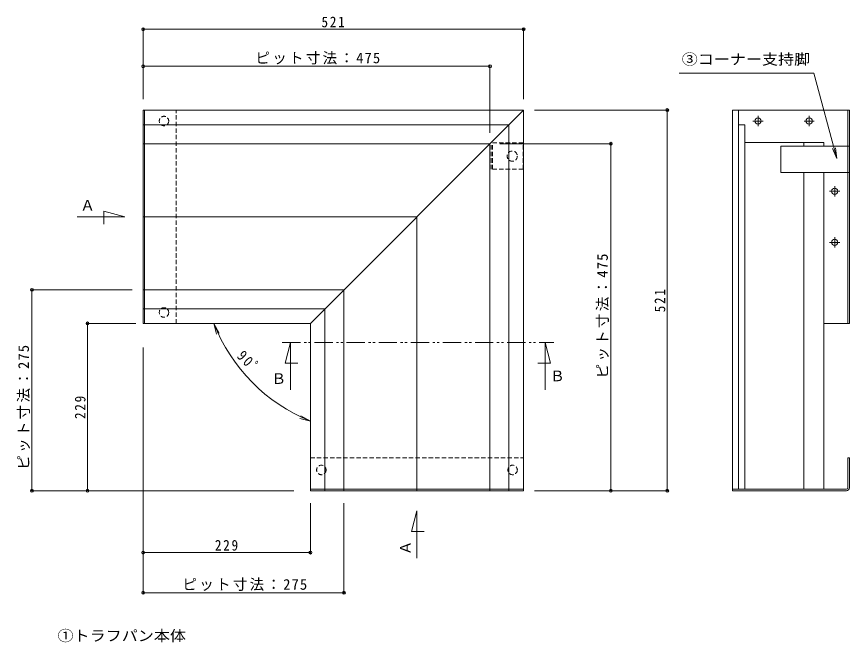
# Model space of a CAD drawing. Units: millimetres at full size, sheet at 1:5. Extents: x -1206 to 1135, y -958 to 974.
# Drawn here: x -1206 to -66, y 118 to 974 of the extents above; entities that cross this region are included whole.
import ezdxf
from ezdxf.enums import TextEntityAlignment as Align

# ---------------------------------------------------------------- set-up
doc = ezdxf.new("R2010")
doc.units = ezdxf.units.MM
doc.header["$LTSCALE"] = 5
doc.header["$PDMODE"] = 32
doc.header["$PDSIZE"] = 4
for name, pattern in [('CHAIN1', [8, 5, -1, 1, -1]), ('DASHED1', [1.8, 1.2, -0.6]), ('DOUBLE_CHAIN1', [8.8, 5, -1, 0.6, -0.6, 0.6, -1])]:
    doc.linetypes.add(name, pattern=pattern)
for name, color, linetype, lineweight in [('0-0_通り芯', 3, 'Continuous', 9), ('0-1_躯体', 6, 'Continuous', 9), ('0-4_その他', 7, 'Continuous', 9), ('0-F_092', 7, 'Continuous', 9)]:
    doc.layers.add(name, color=color, linetype=linetype, lineweight=lineweight)
doc.styles.add('ＭＳ ゴシック', font='')
doc.styles.get('ＭＳ ゴシック').set_extended_font_data('MS Gothic')

msp = doc.modelspace()

# ---------------------------------------------------------------- linework, layer by layer
at = {"layer": '0-0_通り芯'}
for p, q in [((-511.887, 846.537), (-1030.886, 846.537)), ((-511.887, 846.537), (-803.887, 554.537)), ((-511.887, 327.538), (-511.887, 846.537)), ((-225.637, 846.537), (-225.637, 327.537)), ((-225.637, 846.537), (-217.637, 846.537)), ((-217.637, 327.537), (-217.637, 846.537)), ((-531.887, 826.537), (-1030.886, 826.537)), ((-531.887, 826.537), (-531.887, 327.538)), ((-217.637, 826.537), (-208.637, 826.537)), ((-208.637, 826.537), (-208.637, 327.537)), ((-557.887, 800.537), (-1030.886, 800.537)), ((-557.887, 800.537), (-557.887, 327.538)), ((-208.637, 802.036), (-100.636, 802.036)), ((-100.636, 797.036), (-100.636, 802.036)), ((-127.837, 327.538), (-127.837, 761.036)), ((-100.636, 327.538), (-100.636, 761.036)), ((-757.887, 600.537), (-1030.886, 600.537)), ((-757.887, 600.537), (-757.887, 327.538)), ((-783.887, 574.537), (-1030.886, 574.537)), ((-783.887, 574.537), (-783.887, 327.538)), ((-803.887, 554.537), (-1030.886, 554.537)), ((-803.887, 554.537), (-803.887, 327.538)), ((-225.637, 327.538), (-100.636, 327.538))]:
    msp.add_line(p, q, dxfattribs=at)
msp.add_lwpolyline([(-1030.886, 700.537), (-657.887, 700.537), (-657.887, 327.538)], dxfattribs=at)
at = {"layer": '0-1_躯体'}
for p, q in [((-1030.886, 846.537), (-1032.887, 846.537)), ((-1032.887, 554.537), (-1032.887, 846.537)), ((-1030.886, 846.537), (-1030.886, 554.537)), ((-225.637, 846.537), (-65.637, 846.537)), ((-67.637, 554.537), (-67.637, 846.537)), ((-65.637, 554.537), (-65.637, 846.537)), ((-1030.886, 826.537), (-1032.887, 826.537)), ((-1030.886, 800.537), (-1032.887, 800.537)), ((-159.637, 761.036), (-159.637, 797.036)), ((-65.637, 797.036), (-159.637, 797.036)), ((-65.637, 761.036), (-159.637, 761.036)), ((-1030.886, 700.537), (-1032.887, 700.537)), ((-1030.886, 600.537), (-1032.887, 600.537)), ((-1030.886, 574.537), (-1032.887, 574.537)), ((-1030.886, 554.537), (-1032.887, 554.537)), ((-100.636, 554.537), (-65.637, 554.537)), ((-67.638, 370.537), (-65.637, 370.537)), ((-67.638, 329.538), (-67.638, 370.537)), ((-65.637, 329.538), (-65.637, 370.537)), ((-803.887, 327.538), (-803.887, 325.537)), ((-803.887, 327.538), (-511.887, 327.538)), ((-803.887, 325.537), (-511.887, 325.537)), ((-783.887, 327.538), (-783.887, 325.537)), ((-757.887, 327.538), (-757.887, 325.537)), ((-511.887, 327.538), (-703.887, 327.538)), ((-657.887, 327.538), (-657.887, 325.537)), ((-557.887, 327.538), (-557.887, 325.537)), ((-531.887, 327.538), (-531.887, 325.537)), ((-511.887, 327.538), (-511.887, 325.537)), ((-225.637, 327.537), (-69.637, 327.537)), ((-225.637, 325.537), (-225.637, 327.537)), ((-225.637, 325.537), (-69.637, 325.537))]:
    msp.add_line(p, q, dxfattribs=at)
at = {"layer": '0-1_躯体', "linetype": 'DASHED1'}
for p, q in [((-1032.887, 846.537), (-987.887, 846.537)), ((-987.887, 554.537), (-987.887, 846.537)), ((-512.387, 801.536), (-556.387, 801.536)), ((-554.387, 765.536), (-554.387, 801.536)), ((-512.387, 765.536), (-512.387, 801.536)), ((-1030.886, 554.537), (-987.887, 554.537)), ((-803.887, 327.538), (-803.887, 370.537)), ((-803.887, 370.537), (-511.887, 370.537)), ((-511.887, 325.537), (-511.887, 370.537))]:
    msp.add_line(p, q, dxfattribs=at)
at = {"layer": '0-1_躯体', "linetype": 'CHAIN1'}
for p, q in [((-190.634, 824.55), (-190.634, 838.623)), ((-120.638, 824.55), (-120.638, 838.623)), ((-183.598, 831.586), (-197.671, 831.586)), ((-113.601, 831.586), (-127.674, 831.586)), ((-85.637, 728.501), (-85.637, 742.574)), ((-78.601, 735.537), (-92.674, 735.537)), ((-78.601, 665.537), (-92.674, 665.537)), ((-85.637, 672.573), (-85.637, 658.5))]:
    msp.add_line(p, q, dxfattribs=at)
at = {"layer": '0-1_躯体', "linetype": 'DASHED1'}
msp.add_lwpolyline([(-512.387, 765.536), (-556.387, 765.536), (-556.387, 801.536)], dxfattribs=at)
at = {"layer": '0-1_躯体'}
for centre in [(-190.634, 831.586), (-120.638, 831.586), (-85.637, 735.537), (-85.637, 665.537)]:
    msp.add_circle(centre, 4.25, dxfattribs=at)
at = {"layer": '0-1_躯体', "linetype": 'DASHED1'}
msp.add_circle((-527.387, 783.536), 7, dxfattribs=at)
at = {"layer": '0-1_躯体'}
for radius in [2, 4]:
    msp.add_arc((-69.637, 329.538), radius, 270, 0, dxfattribs=at)
at = {"layer": '0-4_その他'}
for p, q in [((-1110.677, 554.537), (-1042.887, 554.537)), ((-1109.177, 325.537), (-1109.177, 554.537)), ((-935.896, 554.537), (-928.698, 541.377)), ((-935.896, 554.537), (-932.349, 539.962)), ((-803.887, 420.897), (-818.417, 424.622)), ((-803.887, 420.897), (-816.958, 428.256)), ((-803.887, 239.436), (-803.887, 308.485)), ((-1032.887, 240.936), (-803.887, 240.936))]:
    msp.add_line(p, q, dxfattribs=at)
for p in [(-1109.177, 554.537), (-1109.177, 325.537), (-1032.887, 240.936), (-803.887, 240.936)]:
    msp.add_point(p, dxfattribs=at)
at = {"layer": '0-F_092'}
for p, q in [((-1032.887, 905.652), (-1032.887, 958.663)), ((-511.887, 861.537), (-511.887, 958.663)), ((-1032.887, 957.163), (-511.887, 957.163)), ((-1032.887, 861.537), (-1032.887, 907.977)), ((-1032.887, 906.477), (-557.887, 906.477)), ((-557.887, 815.537), (-557.887, 907.977)), ((-114.143, 897.113), (-298.918, 897.113)), ((-114.143, 897.113), (-82.827, 780.24)), ((-496.887, 846.537), (-313.585, 846.537)), ((-315.085, 325.537), (-315.085, 846.537)), ((-544.215, 800.537), (-390.86, 800.537)), ((-392.36, 325.537), (-392.36, 800.537)), ((-82.827, 780.24), (-88.567, 794.099)), ((-82.827, 780.24), (-84.785, 795.112)), ((-1086.681, 708.166), (-1086.681, 690.486)), ((-1086.681, 708.166), (-1058.21, 700.537)), ((-1123.322, 700.537), (-1058.21, 700.537)), ((-1047.887, 600.537), (-1186.763, 600.537)), ((-1185.263, 600.537), (-1185.263, 325.537)), ((-838.551, 500.119), (-830.922, 528.589)), ((-830.922, 463.477), (-830.922, 528.589)), ((-474.783, 500.119), (-482.412, 528.589)), ((-482.412, 463.477), (-482.412, 528.589)), ((-1032.887, 521.446), (-1032.887, 184.454)), ((-838.551, 500.119), (-820.871, 500.119)), ((-474.783, 500.119), (-492.463, 500.119)), ((-826.379, 325.537), (-1186.763, 325.537)), ((-496.887, 325.537), (-390.86, 325.537)), ((-421.804, 325.537), (-313.585, 325.537)), ((-757.887, 308.485), (-757.887, 184.454)), ((-665.515, 269.764), (-657.887, 298.235)), ((-657.887, 233.123), (-657.887, 298.235)), ((-665.515, 269.764), (-647.836, 269.764)), ((-1032.887, 185.954), (-757.887, 185.954))]:
    msp.add_line(p, q, dxfattribs=at)
at = {"layer": '0-F_092', "color": 3}
msp.add_line((-127.837, 797.036), (-127.837, 802.036), dxfattribs=at)
at = {"layer": '0-F_092', "linetype": 'DOUBLE_CHAIN1'}
msp.add_line((-842.297, 528.589), (-470.341, 528.589), dxfattribs=at)
at = {"layer": '0-F_092', "color": 6, "linetype": 'DASHED1'}
for centre in [(-1004.387, 831.537), (-1004.387, 569.537), (-788.887, 354.037), (-526.887, 354.037)]:
    msp.add_circle(centre, 6.5, dxfattribs=at)
at = {"layer": '0-F_092'}
msp.add_arc((-716.008, 639.722), 235.811, 201.17645, 248.11992, dxfattribs=at)
for p in [(-1032.887, 957.163), (-511.887, 957.163), (-1032.887, 906.477), (-557.887, 906.477), (-315.085, 846.537), (-392.36, 800.537), (-1185.263, 600.537), (-1185.263, 325.537), (-392.36, 325.537), (-315.085, 325.537), (-1032.887, 185.954), (-757.887, 185.954)]:
    msp.add_point(p, dxfattribs=at)

# ---------------------------------------------------------------- texts
at = {"layer": '0-4_その他', "color": 2, "insert": (-1111.677, 423.787), "char_height": 14.66, "attachment_point": 7, "rotation": 90, "style": 'ＭＳ ゴシック'}
msp.add_mtext('\\T1.27;\\W0.9;229', dxfattribs=at)
at = {"layer": '0-4_その他', "color": 2, "insert": (-934.637, 243.436), "char_height": 14.66, "attachment_point": 7, "style": 'ＭＳ ゴシック'}
msp.add_mtext('\\T1.27;\\W0.9;229', dxfattribs=at)
at = {"layer": '0-F_092', "style": 'ＭＳ ゴシック', "width": 1.1}
for s, p in [('③コーナー支持脚', (-295.28, 904.413)), ('①トラフパン本体', (-1150.262, 115.451))]:
    msp.add_text(s, height=14.66, dxfattribs=at).set_placement(p, align=Align.BOTTOM_LEFT)
at = {"layer": '0-F_092', "style": 'ＭＳ ゴシック'}
for s, p in [('Ａ', (-1119.02, 704.538)), ('Ｂ', (-857.186, 467.391)), ('Ｂ', (-475.595, 471.043))]:
    msp.add_text(s, height=14.66, dxfattribs=at).set_placement(p, align=Align.BOTTOM_LEFT)
msp.add_text('Ａ', height=14.66, rotation=90, dxfattribs=at).set_placement((-661.888, 237.425), align=Align.BOTTOM_LEFT)
at = {"layer": '0-F_092', "color": 2, "char_height": 14.66, "attachment_point": 7, "style": 'ＭＳ ゴシック'}
for s, insert in [('\\T1.27;\\W0.9;521', (-788.637, 959.663)), ('\\T1.15;ピット寸法：475', (-879.137, 908.977)), ('\\T1.15;ピット寸法：275', (-979.137, 188.454))]:
    msp.add_mtext(s, dxfattribs=dict(at, insert=insert))
at = {"layer": '0-F_092', "color": 2, "char_height": 14.66, "attachment_point": 7, "rotation": 90, "style": 'ＭＳ ゴシック'}
for s, insert in [('\\T1.15;ピット寸法：475', (-394.86, 479.287)), ('\\T1.27;\\W0.9;521', (-317.585, 569.787)), ('\\T1.15;ピット寸法：275', (-1187.763, 354.287))]:
    msp.add_mtext(s, dxfattribs=dict(at, insert=insert))
at = {"layer": '0-F_092', "insert": (-905.624, 508.648), "char_height": 14.66, "attachment_point": 7, "rotation": 315, "style": 'ＭＳ ゴシック'}
msp.add_mtext('\\T1.27;\\W0.9;90ﾟ', dxfattribs=at)

doc.saveas('drawing.dxf')
